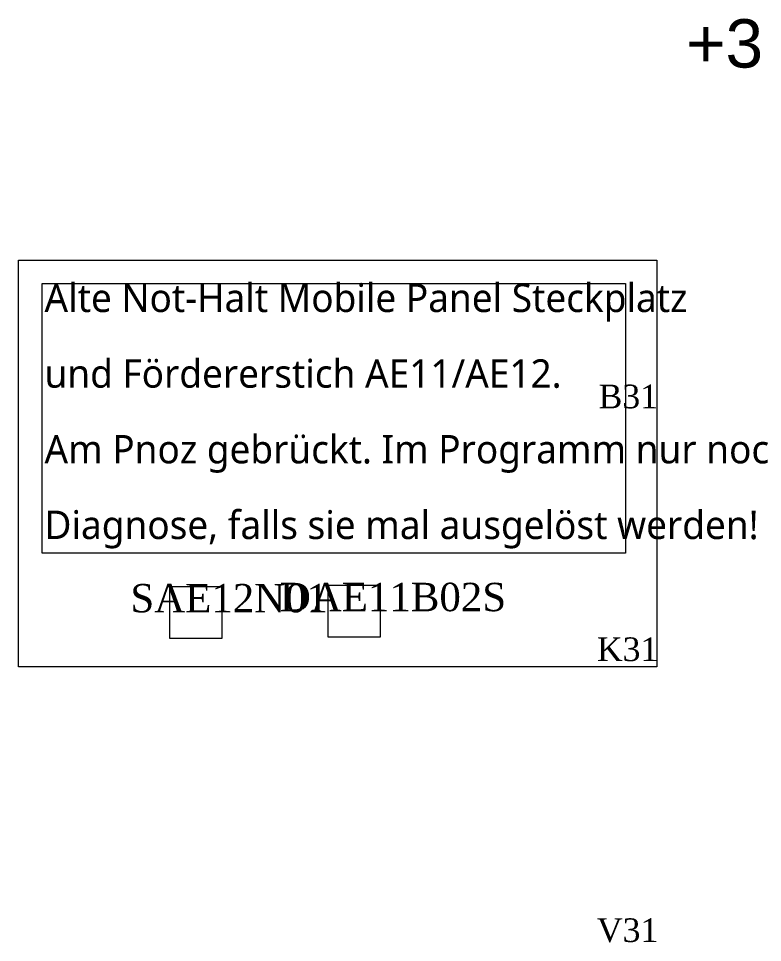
# Model space of a CAD drawing. Extents: x 23 to 1443, y 408 to 1219.
# Drawn here: x 763 to 1077.7, y 635.4 to 1026.1 of the extents above; entities that cross this region are included whole.
import ezdxf

# ---------------------------------------------------------------- set-up
doc = ezdxf.new("R2010")
doc.units = 0
doc.layers.get('0').update_dxf_attribs({"lineweight": 0})
doc.styles.add('ArialMT', font='ArialMT.ttf')
doc.styles.add('Segoe UI', font='Segoe UI.ttf')
doc.styles.add('Times New Roman', font='Times New Roman.ttf')

msp = doc.modelspace()

# ---------------------------------------------------------------- linework, layer by layer
at = {"true_color": 0x000000}
for points in [[(763, 924), (1033, 924), (1033, 752), (763, 752), (763, 924)], [(773, 914), (1019.69, 914), (1019.69, 800), (773, 800), (773, 914)], [(827, 786), (849, 786), (849, 764), (827, 764), (827, 786)], [(894, 786.5), (916, 786.5), (916, 764.5), (894, 764.5), (894, 786.5)]]:
    msp.add_lwpolyline(points, dxfattribs=at)

# ---------------------------------------------------------------- texts
for s, height, style, p in [('+3', 20.464, 'ArialMT', (1045.32, 1005.37)), ('Alte Not-Halt Mobile Panel Steckplatz', 12, 'Segoe UI', (774, 902)), ('und Fördererstich AE11/AE12.', 12, 'Segoe UI', (774, 870)), ('B31', 10, 'Times New Roman', (1008.3, 861.31)), ('Am Pnoz gebrückt. Im Programm nur noch für', 12, 'Segoe UI', (774, 838)), ('Diagnose, falls sie mal ausgelöst werden!', 12, 'Segoe UI', (774, 806)), ('SAE12N01', 12, 'Times New Roman', (810.33, 775)), ('DAE11B02S', 12, 'Times New Roman', (873.55, 775.5)), ('K31', 10, 'Times New Roman', (1007.59, 754.41)), ('V31', 10, 'Times New Roman', (1007.59, 635.61))]:
    msp.add_text(s, height=height, dxfattribs=dict(at, style=style)).set_placement(p)

doc.saveas('drawing.dxf')
